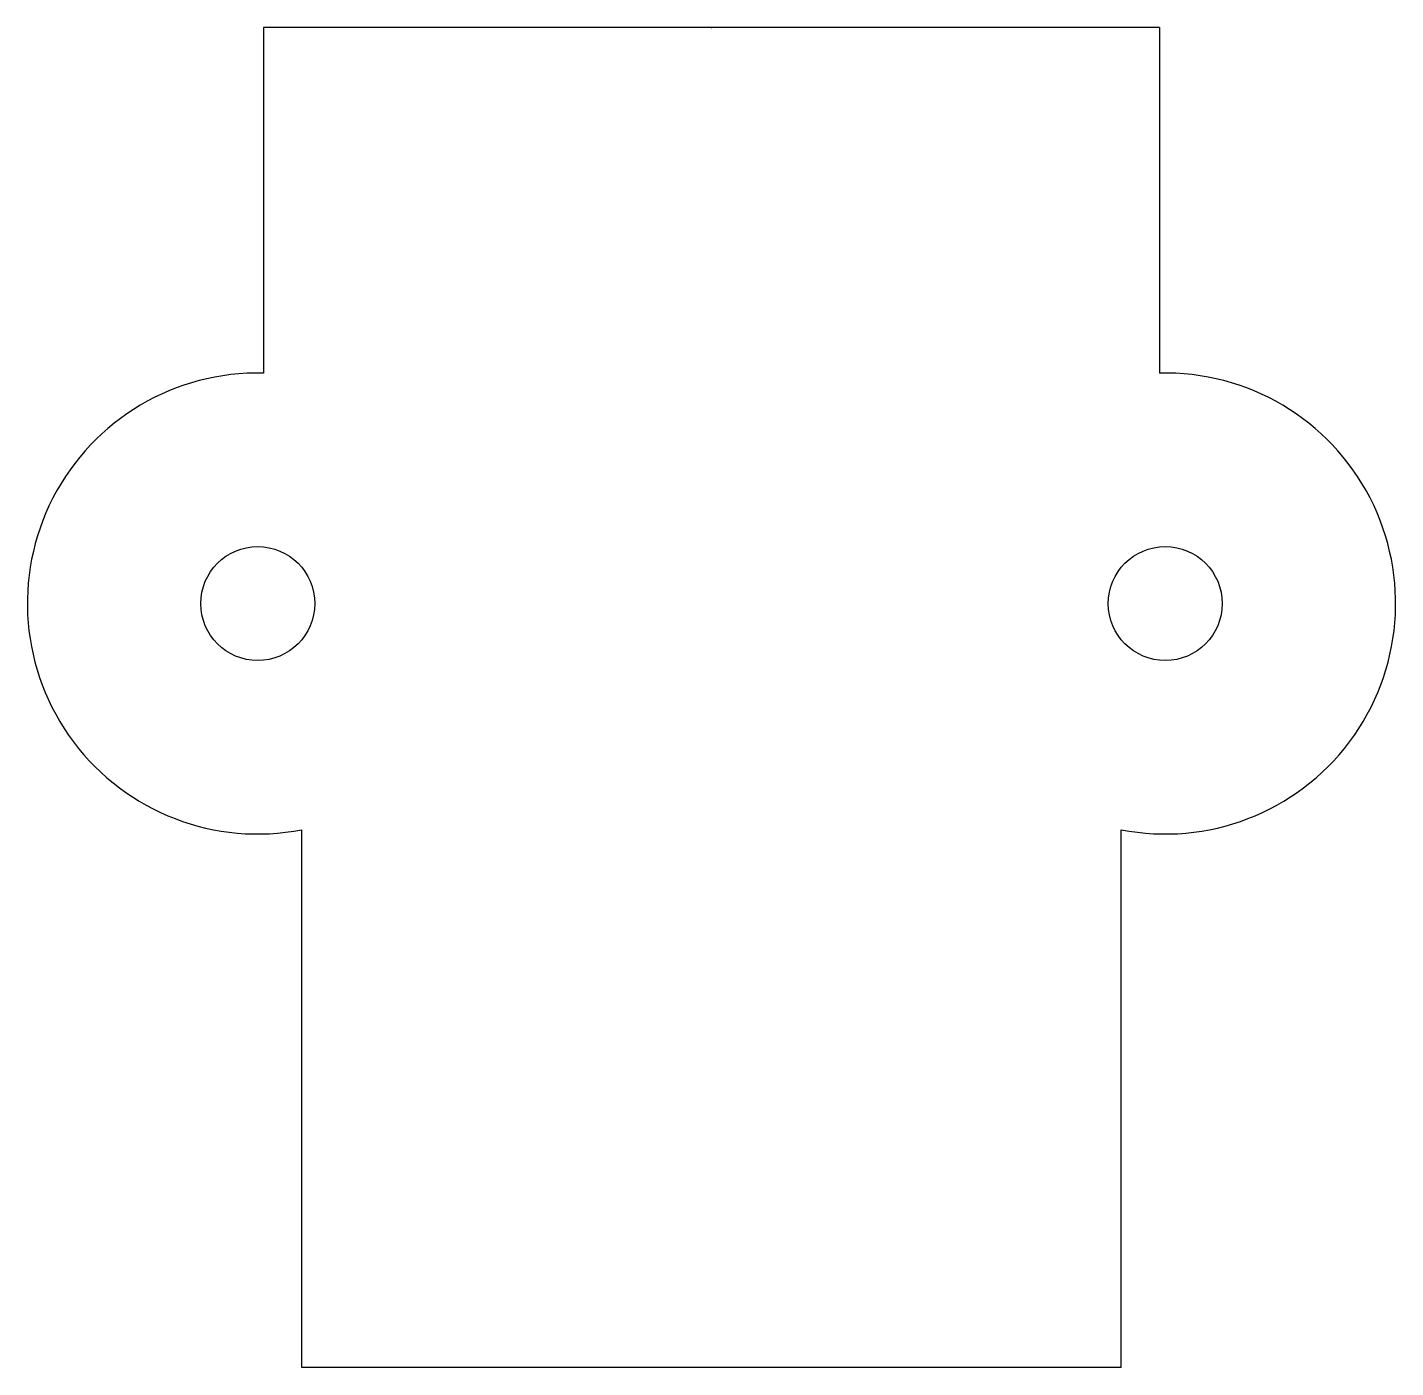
# Model space of a CAD drawing. Header units: inches. Extents: x -0.53 to 0.53, y 0 to 1.05.
import ezdxf

# ---------------------------------------------------------------- set-up
doc = ezdxf.new("R2010")
doc.units = ezdxf.units.IN
doc.header["$MEASUREMENT"] = 0
doc.header["$PDSIZE"] = -1

msp = doc.modelspace()

# ---------------------------------------------------------------- linework, layer by layer
at = {"color": 7, "linetype": 'Continuous'}
for p, q in [((0.35, 1.0466), (-0.35, 1.0466)), ((-0.35, 1.0466), (-0.35, 0.7766)), ((0.35, 1.0466), (0.35, 0.7766)), ((-0.32, 0), (-0.32, 0.42)), ((0.32, 0), (0.32, 0.42)), ((0.32, 0), (-0.32, 0))]:
    msp.add_line(p, q, dxfattribs=at)
for centre in [(-0.3545, 0.5967), (0.3545, 0.5967)]:
    msp.add_circle(centre, 0.0445, dxfattribs=at)
for centre, start, end in [((-0.3545, 0.5967), 88.5675, 281.0501), ((0.3545, 0.5967), 258.9499, 91.4325)]:
    msp.add_arc(centre, 0.18, start, end, dxfattribs=at)
msp.add_point((0, 1.0466), dxfattribs=at)

doc.saveas('drawing.dxf')
